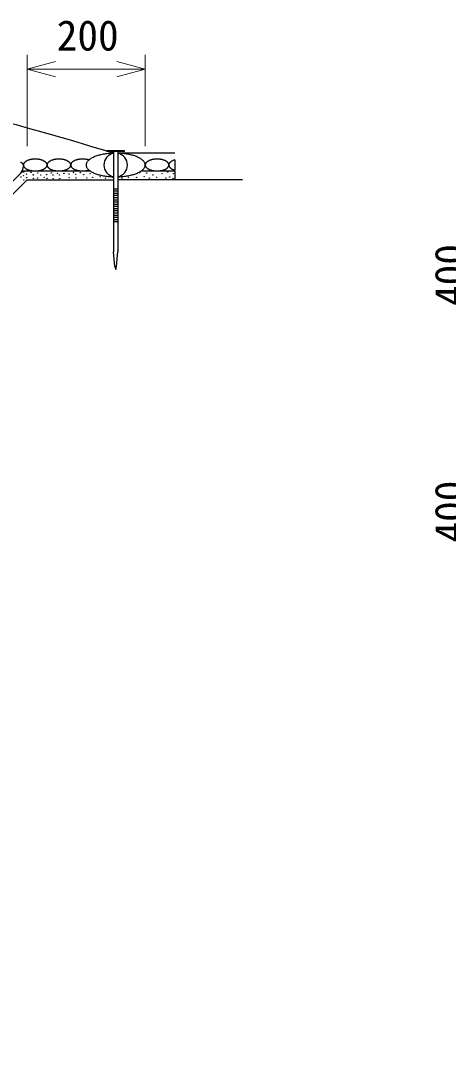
# Model space of a CAD drawing. Units: millimetres, scale not verified. Extents: x 200 to 8200, y 200 to 5838.
# Drawn here: x 4638 to 5361, y 2249 to 3987 of the extents above; entities that cross this region are included whole.
import ezdxf
from ezdxf.enums import TextEntityAlignment as Align

# ---------------------------------------------------------------- set-up
doc = ezdxf.new("R2010")
doc.units = ezdxf.units.MM
doc.header["$LTSCALE"] = 20
doc.layers.add('C-STR', color=7, linetype='Continuous', lineweight=25)
doc.layers.add('C-STR-DIM', color=1, linetype='Continuous', lineweight=13)
doc.styles.add('ＭＳ ゴシック', font='')
doc.styles.get('ＭＳ ゴシック').set_extended_font_data('MS Gothic')

msp = doc.modelspace()

# ---------------------------------------------------------------- linework, layer by layer
at = {"layer": 'C-STR'}
for p, q in [((4783.52, 3767.07), (4813.57, 3767.08)), ((4783.52, 3765.6), (4783.52, 3767.07)), ((4813.58, 3765.61), (4783.52, 3765.6)), ((4795.05, 3765.6), (4795.1, 3595.89)), ((4802.05, 3765.6), (4802.1, 3595.89)), ((4813.58, 3765.61), (4813.58, 3767.08)), ((4898.55, 3751.26), (4898.55, 3733.95)), ((4491.78, 3582.05), (4642.33, 3732.6)), ((4642.33, 3732.6), (4748.55, 3732.6)), ((4748.55, 3732.6), (4755.25, 3732.6)), ((4841.85, 3732.6), (4898.55, 3732.6)), ((4898.55, 3732.6), (4898.55, 3717.6)), ((3179.56, 2248.62), (4648.55, 3717.6)), ((4648.55, 3717.6), (4795.06, 3717.6)), ((5013.05, 3717.6), (4802.06, 3717.6)), ((4795.07, 3702.44), (4802.07, 3702.44)), ((4795.07, 3698.73), (4802.07, 3698.73)), ((4795.07, 3695.03), (4802.07, 3695.03)), ((4795.07, 3691.33), (4802.07, 3691.33)), ((4795.07, 3687.63), (4802.07, 3687.63)), ((4795.07, 3683.92), (4802.07, 3683.92)), ((4795.07, 3680.22), (4802.07, 3680.22)), ((4795.07, 3676.52), (4802.07, 3676.52)), ((4795.08, 3672.82), (4802.08, 3672.82)), ((4795.08, 3669.11), (4802.08, 3669.11)), ((4795.08, 3665.41), (4802.08, 3665.41)), ((4795.08, 3661.71), (4802.08, 3661.71)), ((4795.08, 3658.01), (4802.08, 3658.01)), ((4795.08, 3654.31), (4802.08, 3654.31)), ((4795.08, 3650.6), (4802.08, 3650.6)), ((4795.08, 3646.9), (4802.08, 3646.9)), ((4797.11, 3570.89), (4795.1, 3595.89)), ((4800.11, 3570.89), (4802.1, 3595.89)), ((4797.11, 3570.89), (4798.61, 3565.89)), ((4798.61, 3565.89), (4800.11, 3570.89))]:
    msp.add_line(p, q, dxfattribs=at)
at = {"layer": 'C-STR', "color": 1}
msp.add_line((4802.05, 3763.16), (4898.55, 3763.16), dxfattribs=at)
at = {"layer": 'C-STR'}
for centre in [(4638.19, 3722.22), (4642.83, 3724.8), (4642.92, 3730.63), (4647.74, 3727.16), (4648.08, 3721.04), (4655.45, 3730.02), (4659.02, 3725.99), (4659.36, 3719.87), (4666.14, 3720.36), (4666.73, 3728.85), (4671.71, 3725.94), (4677.7, 3721.5), (4681.97, 3726.19), (4682.31, 3720.06), (4689.68, 3729.04), (4692.47, 3725.8), (4692.81, 3719.68), (4700.18, 3728.66), (4703.56, 3725.8), (4703.9, 3719.68), (4711.26, 3728.66), (4719.5, 3727.36), (4719.84, 3721.23), (4727.21, 3730.21), (4731.13, 3726.97), (4731.47, 3720.84), (4738.84, 3729.82), (4744.52, 3726.34), (4749.8, 3720.54), (4755.65, 3728.19), (4759.56, 3721.9), (4772.33, 3722.88), (4781.5, 3720.36), (4793.06, 3721.5), (4808.83, 3720.36), (4820.39, 3721.5), (4833.92, 3721.9), (4839.29, 3729.91), (4846.69, 3722.88), (4850.93, 3728.97), (4855.86, 3720.36), (4861.43, 3725.94), (4867.42, 3721.5), (4877.04, 3728.19), (4883.19, 3720.36), (4886.32, 3730.79), (4889.82, 3722.14), (4895.59, 3719.95), (4896.42, 3727.84), (4643.14, 3717.34)]:
    msp.add_circle(centre, 0.3, dxfattribs=at)
for centre, radius, start, end in [((4777.95, 3718.26), 41.2, 115.4498, 119.61538), ((4782.07, 3709.48), 50.9, 111.77238, 115.39241), ((4785.92, 3699.71), 61.4, 108.53125, 111.7278), ((4789.36, 3689.32), 72.34, 105.62913, 108.49659), ((4792.27, 3678.77), 83.28, 102.99034, 105.60227), ((4794.6, 3668.53), 93.79, 100.55516, 102.96972), ((4796.33, 3659.09), 103.38, 98.27556, 100.53966), ((4797.49, 3650.94), 111.62, 96.11195, 98.26438), ((4798.17, 3644.47), 118.12, 94.03069, 96.10453), ((4798.47, 3640.03), 122.57, 92.00225, 94.02669), ((4798.55, 3637.85), 124.75, 91.60689, 92.00147), ((4798.55, 3638.05), 124.55, 87.99693, 88.39131), ((4798.65, 3640.62), 121.98, 85.96843, 88.00263), ((4799.01, 3645.41), 117.17, 83.88707, 85.9777), ((4799.76, 3652.19), 110.36, 81.7233, 83.90037), ((4801.02, 3660.59), 101.86, 79.44349, 81.74129), ((4802.85, 3670.19), 92.09, 77.008, 79.46712), ((4805.27, 3680.52), 81.48, 74.36878, 77.03862), ((4808.28, 3691.08), 70.5, 71.46608, 74.4082), ((4811.79, 3701.39), 59.61, 68.22417, 71.51678), ((4815.7, 3711.02), 49.22, 64.54574, 68.28947), ((4819.85, 3719.61), 39.68, 60.3049, 64.62992), ((4636.81, 3739.94), 7, 74.93209, 83.157), ((4637.13, 3741.08), 5.82, 65.76084, 75.06021), ((4637.44, 3741.76), 5.06, 55.66004, 65.84881), ((4637.64, 3742.05), 4.71, 45.00911, 55.68086), ((4637.62, 3742.03), 4.74, 34.35516, 44.95487), ((4637.27, 3741.81), 5.16, 24.24753, 34.24363), ((4622.46, 3742.89), 20.3, 339.98849, 343.98893), ((4636.51, 3741.48), 5.98, 15.06964, 24.10931), ((4625.74, 3741.93), 16.88, 344.04533, 348.56825), ((4628.75, 3741.31), 13.8, 348.63861, 353.80843), ((4635.29, 3741.17), 7.24, 6.98011, 14.9308), ((4633.58, 3740.98), 8.96, 359.96028, 6.85517), ((4631.39, 3741), 11.15, 353.89547, 359.85433), ((4647.58, 3742.6), 5.04, 180.00711, 189.97393), ((4647.61, 3742.6), 5.06, 170.05423, 179.96474), ((4647.89, 3742.66), 5.35, 189.95796, 199.54493), ((4647.98, 3742.53), 5.44, 160.53163, 169.96548), ((4648.66, 3742.27), 6.17, 151.75802, 160.418), ((4648.53, 3742.87), 6.02, 199.47579, 208.34819), ((4649.63, 3741.73), 7.28, 143.8896, 151.63954), ((4649.45, 3743.36), 7.07, 208.24439, 216.22647), ((4650.83, 3740.84), 8.78, 136.94236, 143.7791), ((4650.62, 3744.19), 8.5, 216.10924, 223.1693), ((4652.2, 3739.53), 10.67, 130.84531, 136.84569), ((4651.97, 3745.43), 10.33, 223.05461, 229.25439), ((4653.68, 3737.8), 12.95, 125.48889, 130.76379), ((4653.43, 3747.09), 12.54, 229.15104, 234.59628), ((4655.19, 3735.65), 15.57, 120.75597, 125.42158), ((4656.66, 3733.14), 18.48, 116.53747, 120.70109), ((4658.04, 3730.35), 21.59, 112.73815, 116.49309), ((4659.26, 3727.38), 24.8, 109.27742, 112.70255), ((4660.3, 3724.37), 27.99, 106.08787, 109.24914), ((4661.13, 3721.44), 31.04, 103.11312, 106.06574), ((4661.75, 3718.74), 33.8, 100.3056, 103.09624), ((4662.17, 3716.41), 36.17, 97.62454, 100.29328), ((4662.41, 3714.56), 38.03, 95.03422, 97.6163), ((4662.52, 3713.3), 39.31, 92.50251, 95.02975), ((4662.54, 3712.67), 39.93, 89.99955, 92.50164), ((4662.55, 3712.73), 39.87, 87.49657, 90.00223), ((4662.58, 3713.46), 39.14, 84.96482, 87.50292), ((4662.71, 3714.83), 37.76, 82.37441, 84.97507), ((4662.98, 3716.77), 35.81, 79.69321, 82.38897), ((4663.43, 3719.17), 33.37, 76.88551, 79.71265), ((4664.08, 3721.92), 30.55, 73.91052, 76.91062), ((4664.95, 3724.87), 27.47, 70.72066, 73.94233), ((4666.02, 3727.88), 24.27, 67.25955, 70.76048), ((4667.27, 3730.83), 21.07, 63.45979, 67.30897), ((4668.67, 3733.58), 17.98, 59.24083, 63.52062), ((4670.15, 3736.03), 15.11, 54.50753, 59.31492), ((4671.66, 3738.11), 12.54, 49.15104, 54.59628), ((4671.41, 3747.41), 12.95, 305.48889, 310.76379), ((4673.12, 3739.78), 10.33, 43.05461, 49.25439), ((4672.89, 3745.68), 10.67, 310.84531, 316.84569), ((4674.47, 3741.01), 8.5, 36.10924, 43.1693), ((4674.26, 3744.37), 8.78, 316.94236, 323.7791), ((4675.64, 3741.85), 7.07, 28.24439, 36.22647), ((4675.46, 3743.47), 7.28, 323.8896, 331.63954), ((4676.56, 3742.33), 6.02, 19.47579, 28.34819), ((4676.43, 3742.93), 6.17, 331.75802, 340.418), ((4677.2, 3742.55), 5.35, 9.95796, 19.54493), ((4677.11, 3742.68), 5.44, 340.53163, 349.96548), ((4677.51, 3742.6), 5.04, 0.00711, 9.97393), ((4677.48, 3742.61), 5.06, 350.05423, 359.96474), ((4687.58, 3742.6), 5.04, 180.00711, 189.97393), ((4687.61, 3742.6), 5.06, 170.05423, 179.96474), ((4687.89, 3742.66), 5.35, 189.95796, 199.54493), ((4687.98, 3742.53), 5.44, 160.53163, 169.96548), ((4688.66, 3742.27), 6.17, 151.75802, 160.418), ((4688.53, 3742.87), 6.02, 199.47579, 208.34819), ((4689.63, 3741.73), 7.28, 143.8896, 151.63954), ((4689.45, 3743.36), 7.07, 208.24439, 216.22647), ((4690.83, 3740.84), 8.78, 136.94236, 143.7791), ((4690.62, 3744.19), 8.5, 216.10924, 223.1693), ((4692.2, 3739.53), 10.67, 130.84531, 136.84569), ((4691.97, 3745.43), 10.33, 223.05461, 229.25439), ((4693.68, 3737.8), 12.95, 125.48889, 130.76379), ((4693.43, 3747.09), 12.54, 229.15104, 234.59628), ((4695.19, 3735.65), 15.57, 120.75597, 125.42158), ((4696.66, 3733.14), 18.48, 116.53747, 120.70109), ((4698.04, 3730.35), 21.59, 112.73815, 116.49309), ((4699.26, 3727.38), 24.8, 109.27742, 112.70255), ((4700.3, 3724.37), 27.99, 106.08787, 109.24914), ((4701.13, 3721.44), 31.04, 103.11312, 106.06574), ((4701.75, 3718.74), 33.8, 100.3056, 103.09624), ((4702.17, 3716.41), 36.17, 97.62454, 100.29328), ((4702.41, 3714.56), 38.03, 95.03422, 97.6163), ((4702.52, 3713.3), 39.31, 92.50251, 95.02975), ((4702.54, 3712.67), 39.93, 89.99955, 92.50164), ((4702.55, 3712.73), 39.87, 87.49657, 90.00223), ((4702.58, 3713.46), 39.14, 84.96482, 87.50292), ((4702.71, 3714.83), 37.76, 82.37441, 84.97507), ((4702.98, 3716.77), 35.81, 79.69321, 82.38897), ((4703.43, 3719.17), 33.37, 76.88551, 79.71265), ((4704.08, 3721.92), 30.55, 73.91052, 76.91062), ((4704.95, 3724.87), 27.47, 70.72066, 73.94233), ((4706.02, 3727.88), 24.27, 67.25955, 70.76048), ((4707.27, 3730.83), 21.07, 63.45979, 67.30897), ((4708.67, 3733.58), 17.98, 59.24083, 63.52062), ((4710.15, 3736.03), 15.11, 54.50753, 59.31492), ((4711.66, 3738.11), 12.54, 49.15104, 54.59628), ((4711.41, 3747.41), 12.95, 305.48889, 310.76379), ((4713.12, 3739.78), 10.33, 43.05461, 49.25439), ((4712.89, 3745.68), 10.67, 310.84531, 316.84569), ((4714.47, 3741.01), 8.5, 36.10925, 43.1693), ((4714.26, 3744.37), 8.78, 316.94236, 323.7791), ((4715.64, 3741.85), 7.07, 28.24439, 36.22647), ((4715.46, 3743.47), 7.28, 323.8896, 331.63954), ((4716.56, 3742.33), 6.02, 19.47579, 28.34819), ((4716.43, 3742.93), 6.17, 331.75802, 340.418), ((4717.2, 3742.55), 5.35, 9.95796, 19.54493), ((4717.11, 3742.68), 5.44, 340.53163, 349.96548), ((4717.51, 3742.6), 5.04, 0.00711, 9.97393), ((4717.48, 3742.61), 5.06, 350.05423, 359.96474), ((4727.58, 3742.6), 5.04, 180.00711, 189.97393), ((4727.61, 3742.6), 5.06, 170.05423, 179.96474), ((4727.89, 3742.66), 5.35, 189.95796, 199.54493), ((4727.98, 3742.53), 5.44, 160.53163, 169.96548), ((4728.66, 3742.27), 6.17, 151.75802, 160.418), ((4728.53, 3742.87), 6.02, 199.47579, 208.34819), ((4729.63, 3741.73), 7.28, 143.8896, 151.63954), ((4729.45, 3743.36), 7.07, 208.24439, 216.22647), ((4730.83, 3740.84), 8.78, 136.94236, 143.7791), ((4730.62, 3744.19), 8.5, 216.10924, 223.1693), ((4732.2, 3739.53), 10.67, 130.84531, 136.84569), ((4731.97, 3745.43), 10.33, 223.05461, 229.25439), ((4733.68, 3737.8), 12.95, 125.48889, 130.76379), ((4733.43, 3747.09), 12.54, 229.15104, 234.59628), ((4735.19, 3735.65), 15.57, 120.75597, 125.42158), ((4736.66, 3733.14), 18.48, 116.53747, 120.70109), ((4738.04, 3730.35), 21.59, 112.73815, 116.49309), ((4739.26, 3727.38), 24.8, 109.27742, 112.70255), ((4740.3, 3724.37), 27.99, 106.08787, 109.24914), ((4741.13, 3721.44), 31.04, 103.11312, 106.06574), ((4741.75, 3718.74), 33.8, 100.3056, 103.09624), ((4742.17, 3716.41), 36.17, 97.62454, 100.29328), ((4742.41, 3714.56), 38.03, 95.03422, 97.6163), ((4742.52, 3713.3), 39.31, 92.50251, 95.02975), ((4742.54, 3712.67), 39.93, 89.99955, 92.50164), ((4742.55, 3712.73), 39.87, 87.49657, 90.00223), ((4742.58, 3713.46), 39.14, 84.96482, 87.50292), ((4742.71, 3714.83), 37.76, 82.37441, 84.97507), ((4742.98, 3716.77), 35.81, 79.69321, 82.38897), ((4756.73, 3742.59), 8.18, 167.61788, 179.9235), ((4756.65, 3742.61), 8.1, 180.01549, 192.44312), ((4757.76, 3742.34), 9.24, 156.12586, 167.43816), ((4757.52, 3742.79), 8.99, 192.40605, 204.02993), ((4759.68, 3741.44), 11.36, 146.08473, 155.92162), ((4759.3, 3743.55), 10.93, 203.88374, 214.10992), ((4743.43, 3719.17), 33.37, 76.88551, 79.71265), ((4762.39, 3739.56), 14.66, 137.60859, 145.89773), ((4761.89, 3745.25), 14.02, 213.91358, 222.5801), ((4744.08, 3721.92), 30.55, 73.91052, 76.91062), ((4765.75, 3736.42), 19.26, 130.54611, 137.45369), ((4744.95, 3724.87), 27.47, 72.44339, 73.94233), ((4769.59, 3731.85), 25.23, 124.65344, 130.42339), ((4773.73, 3725.77), 32.58, 119.68939, 124.55791), ((4824.07, 3726.89), 31.26, 55.33954, 60.41315), ((4828.17, 3732.71), 24.14, 49.44603, 55.47713), ((4831.94, 3737.04), 18.4, 42.38455, 49.61565), ((4835.21, 3739.96), 14.02, 33.91358, 42.5801), ((4834.71, 3745.65), 14.66, 317.60859, 325.89773), ((4837.8, 3741.65), 10.93, 23.88374, 34.10992), ((4837.42, 3743.76), 11.36, 326.08473, 335.92162), ((4839.58, 3742.41), 8.99, 12.40605, 24.02993), ((4839.34, 3742.87), 9.24, 336.12586, 347.43816), ((4840.45, 3742.6), 8.1, 0.01549, 12.44312), ((4840.37, 3742.61), 8.18, 347.61788, 359.9235), ((4853.58, 3742.6), 5.04, 180.00711, 189.97393), ((4853.61, 3742.6), 5.06, 170.05423, 179.96474), ((4853.89, 3742.66), 5.35, 189.95796, 199.54493), ((4853.98, 3742.53), 5.44, 160.53163, 169.96548), ((4854.66, 3742.27), 6.17, 151.75802, 160.418), ((4854.53, 3742.87), 6.02, 199.47579, 208.34819), ((4855.63, 3741.73), 7.28, 143.8896, 151.63954), ((4855.45, 3743.36), 7.07, 208.24439, 216.22647), ((4856.83, 3740.84), 8.78, 136.94236, 143.7791), ((4856.62, 3744.19), 8.5, 216.10924, 223.1693), ((4858.21, 3739.53), 10.67, 130.84531, 136.84569), ((4857.97, 3745.43), 10.33, 223.05461, 229.25439), ((4859.68, 3737.8), 12.95, 125.48889, 130.76379), ((4859.43, 3747.09), 12.54, 229.15104, 234.59628), ((4861.19, 3735.65), 15.57, 120.75597, 125.42158), ((4862.66, 3733.14), 18.48, 116.53747, 120.70109), ((4864.04, 3730.35), 21.59, 112.73815, 116.49309), ((4865.27, 3727.38), 24.8, 109.27742, 112.70255), ((4866.31, 3724.37), 27.99, 106.08787, 109.24914), ((4867.14, 3721.44), 31.04, 103.11312, 106.06574), ((4867.75, 3718.74), 33.8, 100.3056, 103.09624), ((4868.17, 3716.41), 36.17, 97.62454, 100.29328), ((4868.41, 3714.56), 38.03, 95.03422, 97.6163), ((4868.52, 3713.3), 39.31, 92.50251, 95.02975), ((4868.55, 3712.67), 39.93, 89.99955, 92.50164), ((4868.55, 3712.73), 39.87, 87.49657, 90.00223), ((4868.59, 3713.46), 39.14, 84.96482, 87.50292), ((4868.71, 3714.83), 37.76, 82.37441, 84.97507), ((4868.98, 3716.77), 35.81, 79.69321, 82.38897), ((4869.43, 3719.17), 33.37, 76.88551, 79.71265), ((4870.08, 3721.92), 30.55, 73.91052, 76.91062), ((4870.95, 3724.87), 27.47, 70.72066, 73.94233), ((4872.02, 3727.88), 24.27, 67.25955, 70.76048), ((4873.28, 3730.83), 21.07, 63.45979, 67.30897), ((4874.67, 3733.58), 17.98, 59.24083, 63.52062), ((4876.16, 3736.03), 15.11, 54.50753, 59.31492), ((4877.66, 3738.11), 12.54, 49.15104, 54.59628), ((4877.41, 3747.41), 12.95, 305.48889, 310.76379), ((4879.13, 3739.78), 10.33, 43.05461, 49.25439), ((4878.89, 3745.68), 10.67, 310.84531, 316.84569), ((4880.26, 3744.37), 8.78, 316.94236, 323.7791), ((4880.48, 3741.01), 8.5, 36.10925, 43.1693), ((4881.64, 3741.85), 7.07, 28.24439, 36.22647), ((4881.46, 3743.47), 7.28, 323.8896, 331.63954), ((4882.57, 3742.33), 6.02, 19.47579, 28.34819), ((4882.43, 3742.93), 6.17, 331.75802, 340.418), ((4883.2, 3742.55), 5.35, 9.95796, 19.54493), ((4883.12, 3742.68), 5.44, 340.53163, 349.96548), ((4883.51, 3742.6), 5.04, 0.00711, 9.97393), ((4883.48, 3742.61), 5.06, 350.05423, 359.96474), ((4893.58, 3742.6), 5.04, 180.00711, 189.97393), ((4893.61, 3742.6), 5.06, 170.05423, 179.96474), ((4893.89, 3742.66), 5.35, 189.95796, 199.54493), ((4893.98, 3742.53), 5.44, 160.53163, 169.96548), ((4894.66, 3742.27), 6.17, 151.75802, 160.418), ((4894.53, 3742.87), 6.02, 199.47579, 208.34819), ((4895.63, 3741.73), 7.28, 143.8896, 151.63954), ((4895.45, 3743.36), 7.07, 208.24439, 216.22647), ((4896.83, 3740.84), 8.78, 136.94236, 143.7791), ((4896.62, 3744.19), 8.5, 216.10924, 223.1693), ((4898.21, 3739.53), 10.67, 130.84531, 136.84569), ((4897.97, 3745.43), 10.33, 223.05461, 229.25439), ((4899.68, 3737.8), 12.95, 125.48889, 130.76379), ((4899.43, 3747.09), 12.54, 229.15104, 234.59628), ((4901.19, 3735.65), 15.57, 120.75597, 125.42158), ((4902.66, 3733.14), 18.48, 116.53747, 120.70109), ((4904.04, 3730.35), 21.59, 112.73815, 116.49309), ((4905.27, 3727.38), 24.8, 105.71295, 112.70255), ((4606.25, 3751.06), 38.51, 324.63149, 327.24916), ((4609.02, 3749.26), 35.21, 327.26574, 330.04312), ((4612.15, 3747.44), 31.58, 330.06497, 333.0494), ((4615.53, 3745.71), 27.79, 333.07751, 336.32595), ((4619.01, 3744.17), 23.98, 336.36164, 339.94352), ((4654.94, 3749.17), 15.11, 234.50753, 239.31492), ((4656.42, 3751.63), 17.98, 239.24083, 243.52062), ((4657.82, 3754.38), 21.07, 243.45979, 247.30897), ((4659.07, 3757.32), 24.27, 247.25955, 250.76048), ((4660.14, 3760.34), 27.47, 250.72066, 253.94233), ((4661.01, 3763.29), 30.55, 253.91052, 256.91062), ((4661.66, 3766.04), 33.37, 256.88551, 259.71265), ((4662.11, 3768.44), 35.81, 259.69321, 262.38897), ((4662.38, 3770.37), 37.76, 262.37441, 264.97507), ((4662.51, 3771.74), 39.14, 264.96482, 267.50292), ((4662.54, 3772.47), 39.87, 267.49657, 270.00223), ((4662.54, 3772.53), 39.93, 269.99955, 272.50164), ((4662.57, 3771.91), 39.31, 272.50252, 275.02975), ((4662.68, 3770.64), 38.03, 275.03422, 277.6163), ((4662.92, 3768.79), 36.17, 277.62454, 280.29328), ((4663.34, 3766.46), 33.8, 280.3056, 283.09624), ((4663.96, 3763.77), 31.04, 283.11312, 286.06574), ((4664.79, 3760.84), 27.99, 286.08787, 289.24914), ((4665.83, 3757.83), 24.8, 289.27742, 292.70255), ((4667.05, 3754.86), 21.59, 292.73815, 296.49309), ((4668.43, 3752.07), 18.48, 296.53747, 300.70109), ((4669.9, 3749.56), 15.57, 300.75597, 305.42158), ((4694.94, 3749.17), 15.11, 234.50753, 239.31492), ((4696.42, 3751.63), 17.98, 239.24083, 243.52062), ((4697.82, 3754.38), 21.07, 243.45979, 247.30897), ((4699.07, 3757.32), 24.27, 247.25955, 250.76048), ((4700.14, 3760.34), 27.47, 250.72066, 253.94233), ((4701.01, 3763.29), 30.55, 253.91052, 256.91062), ((4701.66, 3766.04), 33.37, 256.88551, 259.71265), ((4702.11, 3768.44), 35.81, 259.69321, 262.38897), ((4702.38, 3770.37), 37.76, 262.37441, 264.97507), ((4702.51, 3771.74), 39.14, 264.96482, 267.50292), ((4702.54, 3772.47), 39.87, 267.49657, 270.00223), ((4702.54, 3772.53), 39.93, 269.99955, 272.50164), ((4702.57, 3771.91), 39.31, 272.50251, 275.02975), ((4702.68, 3770.64), 38.03, 275.03422, 277.6163), ((4702.92, 3768.79), 36.17, 277.62454, 280.29328), ((4703.34, 3766.46), 33.8, 280.3056, 283.09624), ((4703.96, 3763.77), 31.04, 283.11312, 286.06574), ((4704.79, 3760.84), 27.99, 286.08787, 289.24914), ((4705.83, 3757.83), 24.8, 289.27742, 292.70255), ((4707.05, 3754.86), 21.59, 292.73815, 296.49309), ((4708.43, 3752.07), 18.48, 296.53747, 300.70109), ((4709.9, 3749.56), 15.57, 300.75597, 305.42158), ((4734.94, 3749.17), 15.11, 234.50753, 239.31492), ((4736.42, 3751.63), 17.98, 239.24083, 243.52062), ((4737.82, 3754.38), 21.07, 243.45979, 247.30897), ((4739.07, 3757.32), 24.27, 247.25955, 250.76048), ((4740.14, 3760.34), 27.47, 250.72066, 253.94233), ((4741.01, 3763.29), 30.55, 253.91052, 256.91062), ((4741.66, 3766.04), 33.37, 256.88551, 259.71265), ((4742.11, 3768.44), 35.81, 259.69321, 262.38897), ((4742.38, 3770.37), 37.76, 262.37441, 264.97507), ((4742.51, 3771.74), 39.14, 264.96482, 267.50292), ((4742.54, 3772.47), 39.87, 267.49657, 270.00223), ((4742.54, 3772.53), 39.93, 269.99955, 272.50164), ((4742.57, 3771.91), 39.31, 272.50251, 275.02975), ((4742.68, 3770.64), 38.03, 275.03422, 277.6163), ((4742.92, 3768.79), 36.17, 277.62454, 280.29328), ((4743.34, 3766.46), 33.8, 280.3056, 283.09624), ((4743.96, 3763.77), 31.04, 283.11312, 286.06574), ((4765.15, 3748.17), 18.4, 222.38455, 229.61565), ((4744.79, 3760.84), 27.99, 286.08787, 287.55845), ((4768.93, 3752.49), 24.14, 229.44603, 235.47713), ((4773.03, 3758.32), 31.26, 235.33954, 240.41315), ((4777.25, 3765.6), 39.68, 240.3049, 244.62992), ((4781.4, 3774.19), 49.22, 244.54574, 248.28947), ((4785.31, 3783.82), 59.61, 248.22417, 251.51678), ((4788.82, 3794.13), 70.5, 251.46608, 254.4082), ((4791.82, 3804.69), 81.48, 254.36878, 257.03862), ((4794.25, 3815.01), 92.09, 257.008, 259.46712), ((4796.08, 3824.62), 101.86, 259.44349, 261.74129), ((4797.33, 3833.02), 110.36, 261.7233, 263.90037), ((4798.08, 3839.79), 117.17, 263.88707, 265.9777), ((4798.44, 3844.59), 121.98, 265.96843, 268.00263), ((4798.54, 3847.15), 124.55, 267.99693, 268.39759), ((4798.55, 3847.35), 124.75, 271.61316, 272.00147), ((4798.62, 3845.18), 122.57, 272.00225, 274.02669), ((4798.93, 3840.74), 118.12, 274.03069, 276.10453), ((4799.6, 3834.27), 111.62, 276.11195, 278.26438), ((4800.77, 3826.11), 103.38, 278.27556, 280.53966), ((4802.5, 3816.68), 93.79, 280.55516, 282.96972), ((4804.83, 3806.44), 83.28, 282.99034, 285.60227), ((4807.74, 3795.88), 72.34, 285.62913, 288.49659), ((4811.17, 3785.5), 61.4, 288.53125, 291.7278), ((4815.02, 3775.73), 50.9, 291.77238, 295.39241), ((4819.15, 3766.95), 41.2, 295.4498, 299.61538), ((4823.37, 3759.43), 32.58, 299.68939, 304.55791), ((4827.5, 3753.36), 25.23, 304.65344, 310.4234), ((4831.34, 3748.79), 19.26, 310.54611, 317.45369), ((4860.94, 3749.17), 15.11, 234.50753, 239.31492), ((4862.42, 3751.63), 17.98, 239.24083, 243.52062), ((4863.82, 3754.38), 21.07, 243.45979, 247.30897), ((4865.07, 3757.32), 24.27, 247.25955, 250.76048), ((4866.15, 3760.34), 27.47, 250.72066, 253.94233), ((4867.01, 3763.29), 30.55, 253.91052, 256.91062), ((4867.67, 3766.04), 33.37, 256.88551, 259.71265), ((4868.11, 3768.44), 35.81, 259.69321, 262.38897), ((4868.38, 3770.37), 37.76, 262.37441, 264.97507), ((4868.51, 3771.74), 39.14, 264.96482, 267.50292), ((4868.55, 3772.47), 39.87, 267.49657, 270.00223), ((4868.55, 3772.53), 39.93, 269.99955, 272.50164), ((4868.57, 3771.91), 39.31, 272.50251, 275.02975), ((4868.68, 3770.64), 38.03, 275.03422, 277.6163), ((4868.93, 3768.79), 36.17, 277.62454, 280.29328), ((4869.34, 3766.46), 33.8, 280.3056, 283.09624), ((4869.96, 3763.77), 31.04, 283.11312, 286.06574), ((4870.79, 3760.84), 27.99, 286.08787, 289.24914), ((4871.83, 3757.83), 24.8, 289.27742, 292.70255), ((4873.06, 3754.86), 21.59, 292.73815, 296.49309), ((4874.43, 3752.07), 18.48, 296.53747, 300.70109), ((4875.91, 3749.56), 15.57, 300.75597, 305.42158), ((4900.94, 3749.17), 15.11, 234.50753, 239.31492), ((4902.42, 3751.63), 17.98, 239.24083, 243.52062), ((4903.82, 3754.38), 21.07, 243.45979, 247.30897), ((4905.07, 3757.32), 24.27, 247.25955, 254.4023)]:
    msp.add_arc(centre, radius, start, end, dxfattribs=at)
at = {"layer": 'C-STR', "color": 3}
for start, end in [(100.0758, 259.95822), (280.11553, 79.91848)]:
    msp.add_arc((4798.55, 3742.6), 20, start, end, dxfattribs=at)
at = {"layer": 'C-STR', "color": 1}
msp.add_open_spline([(4615.65, 3814.66), (4654.74, 3804.48), (4686.99, 3795.02), (4795.05, 3763.16)], degree=3, dxfattribs=at)
at = {"layer": 'C-STR-DIM'}
for p, q in [((4648.55, 3774.4), (4648.55, 3928.74)), ((4848.55, 3774.4), (4848.55, 3928.74)), ((4648.55, 3904.74), (4696.84, 3917.68)), ((4848.55, 3904.74), (4800.25, 3917.68)), ((4648.55, 3904.74), (4848.55, 3904.74)), ((4648.55, 3904.74), (4696.84, 3891.8)), ((4848.55, 3904.74), (4800.25, 3891.8))]:
    msp.add_line(p, q, dxfattribs=at)

# ---------------------------------------------------------------- texts
at = {"layer": 'C-STR-DIM', "color": 7, "style": 'ＭＳ ゴシック'}
msp.add_text('200', height=51.32, dxfattribs=at).set_placement((4698.87, 3920.73), align=Align.BOTTOM_LEFT)
for p in [(5404.9, 3504.16), (5404.9, 3104.16)]:
    msp.add_text('400', height=51.32, rotation=90, dxfattribs=at).set_placement(p, align=Align.BOTTOM_LEFT)

doc.saveas('drawing.dxf')
